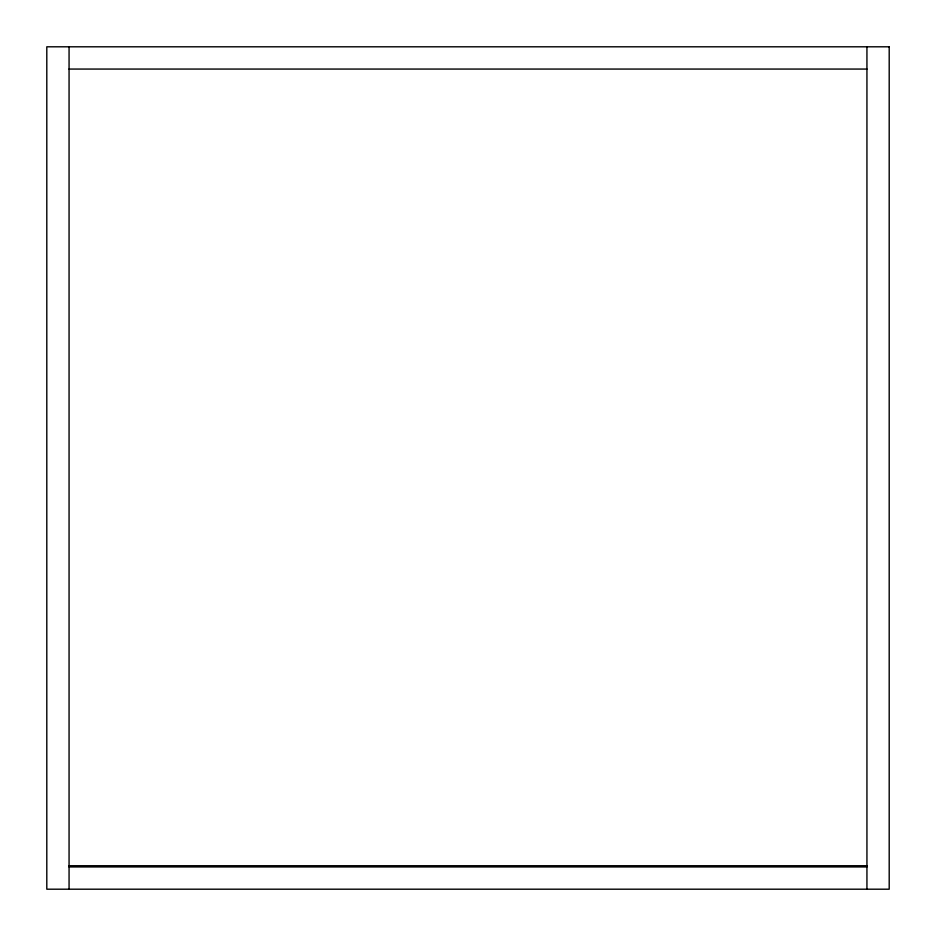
<?xml version="1.0" encoding="UTF-8"?>
<svg xmlns="http://www.w3.org/2000/svg" width="936" height="936" viewBox="0 0 936 936"><rect width="100%" height="100%" fill="white"/><g stroke="black" fill="none" stroke-linecap="round" stroke-linejoin="round"><path stroke-width="1.4" d="M69.065 69.065L866.935 69.065M69.065 865.73L866.935 865.73M69.065 866.935L866.935 866.935M866.935 46.8L866.935 889.2M69.065 46.8L69.065 889.2M889.2 46.8L46.8 46.8L46.8 889.2L889.2 889.2L889.2 46.8"/></g></svg>
